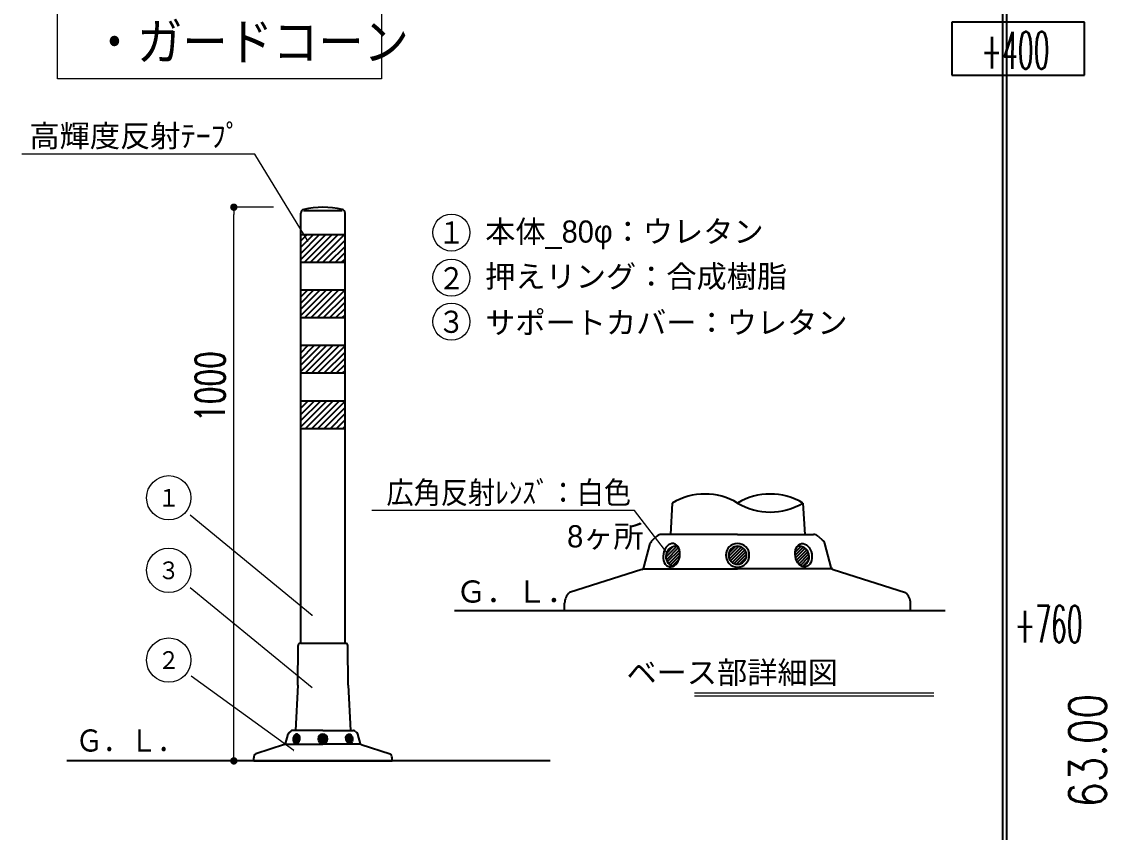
# Model space of a CAD drawing. Header units: millimetres. Extents: x 3721 to 423725, y 3529 to 115772.
# Drawn here: x 6027 to 20724, y 59407 to 70387 of the extents above; entities that cross this region are included whole.
import ezdxf
from ezdxf.enums import TextEntityAlignment as Align

# ---------------------------------------------------------------- set-up
doc = ezdxf.new("R2010")
doc.units = ezdxf.units.MM
doc.header["$LTSCALE"] = 0.2
doc.header["$PDMODE"] = 1
doc.layers.get('Defpoints').update_dxf_attribs({"color": 40})
for name, color, linetype in [('0-1', 7, 'Continuous'), ('92 設備記述', 3, 'Continuous'), ('外形線', 7, 'Continuous'), ('細線', 4, 'Continuous')]:
    doc.layers.add(name, color=color, linetype=linetype)
doc.layers.add('A_寸法', color=1, linetype='Continuous', lineweight=9, true_color=0xff0000)
doc.layers.add('改修記述', color=1, linetype='Continuous', lineweight=9, true_color=0xff0000)
doc.styles.add('Dim', font='simplex.shx', dxfattribs={"width": 0.7, "bigfont": 'extfont2.shx'})
doc.styles.get("Standard").update_dxf_attribs({"font": 'simplex.shx', "width": 0.8, "height": 700, "bigfont": 'extfont2.shx'})
doc.styles.add('Standard-A', font='romans.shx', dxfattribs={"bigfont": 'extfont2.shx'})
doc.styles.add('スタイル1', font='MS PGothic.ttf')
doc.dimstyles.new('1-200', dxfattribs={"dimscale": 200, "dimtxt": 3, "dimasz": 1, "dimexe": 1, "dimexo": 1, "dimgap": 1, "dimtad": 1, "dimdec": 0, "dimtxsty": 'Dim', "dimblk": 'DOT', "dimcen": 2.5, "dimadec": 0, "dimazin": 0, "dimtfac": 1, "dimtdec": 0, "dimtix": 1, "dimtmove": 2, "dimatfit": 3, "dimldrblk": '引出線', "dimfxl": 1, "dimlwd": -1, "dimlwe": -1, "dimarcsym": 0})
doc.dimstyles.new('SUNPOLE', dxfattribs={"dimtxt": 4, "dimasz": 3, "dimexe": 1, "dimexo": 1, "dimgap": 1, "dimtad": 3, "dimdec": 3, "dimdsep": 46, "dimtxsty": 'Standard', "dimblk1": 'OPEN', "dimblk2": 'OPEN', "dimsah": 1, "dimcen": 0, "dimclrd": 256, "dimclre": 256, "dimclrt": 256, "dimadec": 3, "dimazin": 2, "dimtfac": 1, "dimtdec": 3, "dimtmove": 0, "dimatfit": 3, "dimldrblk": 'OPEN', "dimfxl": 1, "dimtolj": 1, "dimlwd": -1, "dimlwe": -1, "dimarcsym": 0})
pattern_1 = [(45, (1205.920936025126, 54183.80866212723), (-42.09495056751165, 42.09495056751164), [])]

# ---------------------------------------------------------------- blocks, each defined once
blk = doc.blocks.new('_OPEN')
at = {"color": 0, "linetype": 'ByBlock', "ltscale": 10}
for p, q in [((-1, 0.1666666666666667), (0, 0)), ((0, 0), (-1, -0.1666666666666667)), ((0, 0), (-1, 0))]:
    blk.add_line(p, q, dxfattribs=at)
blk = doc.blocks.new('DOT')
at = {"color": 0, "linetype": 'ByBlock'}
blk.add_line((-0.1643275156578738, 0), (-1, 0), dxfattribs=at)
at = {"color": 0, "linetype": 'ByBlock', "const_width": 0.163}
blk.add_lwpolyline([(-0.08150000000000546, 0, 1), (0.08150000000000546, 0, 1)], format="xyb", close=True, dxfattribs=at)
blk = doc.blocks.new('_DotSmall')
at = {"color": 0, "linetype": 'ByBlock', "const_width": 0.5}
blk.add_lwpolyline([(-0.0625, 0, 1), (0.0625, 0, 1)], format="xyb", close=True, dxfattribs=at)
blk = doc.blocks.new('_Dot')
at = {"color": 0, "linetype": 'ByBlock', "lineweight": -2}
blk.add_line((-0.5, 0), (-1, 0), dxfattribs=at)
at = {"color": 0, "linetype": 'ByBlock', "const_width": 0.5}
blk.add_lwpolyline([(-0.25, 0, 1), (0.25, 0, 1)], format="xyb", close=True, dxfattribs=at)
blk = doc.blocks.new('*D180')
at = {"layer": 'A_寸法', "color": 0, "transparency": 16777216}
for p, q in [((9440.724158582325, 67873.953172486), (8901.527595873351, 67873.953172486)), ((8901.527595873353, 60473.95317248544), (8901.527595873351, 67773.953172486)), ((9440.724158582332, 60373.95317248544), (8901.527595873353, 60373.95317248544))]:
    blk.add_line(p, q, dxfattribs=at)
at = {"layer": 'Defpoints', "color": 0, "transparency": 16777216}
for p in [(8901.527595873351, 67873.953172486), (9440.724158582325, 67873.953172486), (9440.724158582332, 60373.95317248544)]:
    blk.add_point(p, dxfattribs=at)
at = {"layer": 'A_寸法', "color": 0, "transparency": 16777216, "xscale": 100, "yscale": 100, "zscale": 100}
for p, rotation in [((8901.527595873351, 67873.953172486), 90), ((8901.527595873353, 60373.95317248544), 270)]:
    blk.add_blockref('_Dot', p, dxfattribs=dict(at, rotation=rotation))
at = {"layer": 'A_寸法', "color": 0, "transparency": 16777216, "insert": (8581.527595873364, 65444.32628416469), "char_height": 400, "attachment_point": 5, "rotation": 90, "style": 'Dim'}
blk.add_mtext('1000', dxfattribs=at)
blk = doc.blocks.new('引出線')
at = {"color": 0, "linetype": 'ByBlock'}
for points in [[(0, 0), (-1.959641798955204, -0.3997549496726833)], [(-1, 0), (0, 0)]]:
    blk.add_lwpolyline(points, dxfattribs=at)

msp = doc.modelspace()

# ---------------------------------------------------------------- hatches: boundary and pattern name
at = {"layer": '細線'}
h = msp.add_hatch(dxfattribs=at)
h.set_pattern_fill('ANSI31', color=256, scale=18.75, style=0)
h.set_pattern_definition(pattern_1)
h.paths.add_polyline_path([(10108.62587722782, 67498.95317248598), (9808.625877227823, 67498.95317248598), (9808.625877227823, 67123.95317248598), (10108.62587722782, 67123.95317248598)])
h.paths.add_polyline_path([(10408.62587722782, 67498.95317248598), (10108.62587722782, 67498.95317248598), (10108.62587722782, 67123.95317248598), (10408.62587722782, 67123.95317248598)])
h = msp.add_hatch(dxfattribs=at)
h.set_pattern_fill('ANSI31', color=256, scale=18.75, style=0)
h.set_pattern_definition(pattern_1)
h.paths.add_polyline_path([(10108.62587722782, 66748.95317248598), (9808.625877227823, 66748.95317248598), (9808.625877227823, 66373.95317248598), (10108.62587722782, 66373.95317248598)])
h.paths.add_polyline_path([(10408.62587722782, 66748.95317248598), (10108.62587722782, 66748.95317248598), (10108.62587722782, 66373.95317248598), (10408.62587722782, 66373.95317248598)])
h = msp.add_hatch(dxfattribs=at)
h.set_pattern_fill('ANSI31', color=256, scale=18.75, style=0)
h.set_pattern_definition(pattern_1)
h.paths.add_polyline_path([(10108.62587722782, 65998.95317248598), (9808.625877227823, 65998.95317248598), (9808.625877227823, 65623.95317248598), (10108.62587722782, 65623.95317248598)])
h.paths.add_polyline_path([(10408.62587722782, 65998.95317248598), (10108.62587722782, 65998.95317248598), (10108.62587722782, 65623.95317248598), (10408.62587722782, 65623.95317248598)])
h = msp.add_hatch(dxfattribs=at)
h.set_pattern_fill('ANSI31', color=256, scale=18.75, style=0)
h.set_pattern_definition([(45, (1205.920936025126, 53433.80866212723), (-42.09495056751165, 42.09495056751164), [])])
h.paths.add_polyline_path([(10108.62587722782, 65248.95317248598), (9808.625877227823, 65248.95317248598), (9808.625877227823, 64873.95317248598), (10108.62587722782, 64873.95317248598)])
h.paths.add_polyline_path([(10408.62587722782, 65248.95317248598), (10108.62587722782, 65248.95317248598), (10108.62587722782, 64873.95317248598), (10408.62587722782, 64873.95317248598)])
h = msp.add_hatch(dxfattribs=at)
h.set_pattern_fill('ANSI31', color=256, scale=9.375)
h.set_pattern_definition([(45, (2735.611051093772, 55576.06053352686), (-21.04747528375583, 21.04747528375582), [])])
edge = h.paths.add_edge_path()
edge.add_ellipse((14832.9346177366, 63159.91093056643), major_axis=(27.67517828338112, 156.9537354532184), ratio=0.7071067811865127, start_angle=202.6298427735379, end_angle=327.5091733166254)
edge.add_arc((14898.08863623411, 63141.02728798905), 141.8803456339812, 82.79055213627792, 250.2280671467717)
h.paths.add_polyline_path([(15727.42457784347, 63281.78593056643, 1), (15727.42457784362, 63038.03593056643)])
h.paths.add_polyline_path([(15727.42457784347, 63281.78593056643), (15727.42457784362, 63038.03593056643, 1)])
edge = h.paths.add_edge_path()
edge.add_ellipse((16621.91453795036, 63159.91093056643), major_axis=(-27.67517828338112, 156.9537354532184), ratio=0.7071067811865127, start_angle=32.49082668337419, end_angle=157.3701572264614)
edge.add_arc((16556.76051945284, 63141.02728798905), 141.8803456339812, 289.7719328532294, 457.20944786372)
h = msp.add_hatch(dxfattribs=at)
h.set_pattern_fill('ANSI31', color=256, scale=3.75)
h.set_pattern_definition([(45, (4911.900466527884, 57640.41301293232), (-8.418990113502332, 8.418990113502328), [])])
edge = h.paths.add_edge_path()
edge.add_ellipse((9750.829893185015, 60673.95317174838), major_axis=(11.07007131335245, 62.78149418128737), ratio=0.7071067811865124, start_angle=202.6298427735379, end_angle=327.5091733166254)
edge.add_arc((9776.891500584134, 60666.39971471698), 56.75213825359247, 82.79055213627792, 250.2280671467717)
h.paths.add_polyline_path([(10108.62587722782, 60722.70317174838, 1), (10108.62587722782, 60625.20317174782)])
h.paths.add_polyline_path([(10108.62587722782, 60722.70317174838), (10108.62587722782, 60625.20317174782, 1)])
edge = h.paths.add_edge_path()
edge.add_ellipse((10466.42186127063, 60673.95317174838), major_axis=(-11.07007131335245, 62.78149418128737), ratio=0.7071067811865124, start_angle=32.49082668337419, end_angle=157.3701572264614)
edge.add_arc((10440.36025387151, 60666.39971471698), 56.75213825359246, 289.7719328532294, 457.20944786372)

# ---------------------------------------------------------------- linework, layer by layer
at = {"layer": '0-1', "color": 8}
msp.add_line((19324.47670860786, 37712.1787763692), (19324.47670860786, 89712.1789763692), dxfattribs=at)
at = {"layer": '0-1', "color": 8, "linetype": 'Continuous'}
for p, q in [((19374.47670860786, 37662.1787763692), (19374.47670860786, 89762.1789763692)), ((18630.99814819137, 70380.2843763692), (18630.99814819137, 69660.2841763692)), ((20430.99814819137, 70380.2843763692), (18630.99814819137, 70380.2843763692)), ((20430.99814819137, 69660.2841763692), (20430.99814819137, 70380.2843763692)), ((18630.99814819137, 69660.2841763692), (20430.99814819137, 69660.2841763692))]:
    msp.add_line(p, q, dxfattribs=at)
at = {"layer": '外形線'}
for p, q in [((9808.625877227823, 61969.20317248544), (9808.625877227823, 67792.50480034156)), ((9846.125877227823, 67830.18376236064), (10371.12587722782, 67830.18376236064)), ((10408.62587722782, 61969.20317248544), (10408.62587722782, 67792.50480034156)), ((10408.62587722782, 67498.953172486), (9808.625877227823, 67498.953172486)), ((10408.62587722782, 67123.953172486), (9808.625877227823, 67123.953172486)), ((10408.62587722782, 66748.953172486), (9808.625877227823, 66748.953172486)), ((10408.62587722782, 66373.953172486), (9808.625877227823, 66373.953172486)), ((10408.62587722782, 65998.953172486), (9808.625877227823, 65998.953172486)), ((10408.62587722782, 65623.953172486), (9808.625877227823, 65623.953172486)), ((10408.62587722782, 65248.953172486), (9808.625877227823, 65248.953172486)), ((10408.62587722782, 64873.953172486), (9808.625877227823, 64873.953172486)), ((14842.53512745829, 63866.79027586156), (14817.49810725528, 63441.16093241046)), ((16612.31402822881, 63866.79027586156), (16637.35104843181, 63441.16093241046)), ((14635.68933665127, 63418.52482894319), (14574.87570709044, 63366.28399946238)), ((15727.42457784362, 63441.16093241046), (14696.77842094566, 63441.16093241046)), ((15727.42457784362, 63441.16093241046), (16758.07073474157, 63441.16093241046)), ((16819.15981903568, 63418.52482894319), (16879.97344859679, 63366.28399946238)), ((14458.27895878193, 62994.25973272952), (14545.40924516998, 63319.43438840802)), ((16996.57019690516, 62994.25973272952), (16909.4399105171, 63319.43438840802)), ((14430.36753120039, 62967.39796471964), (13451.14000290654, 62653.63211996281)), ((14448.06031459829, 62976.94574811575), (15727.42457784362, 62976.94574811575)), ((17006.78884108866, 62976.94574811575), (15727.42457784362, 62976.94574811575)), ((17024.48162448684, 62967.39796471964), (18003.70915278055, 62653.63211996281)), ((13383.67457784362, 62409.91093241019), (13383.67457784362, 62509.59063003804)), ((18071.17457784343, 62409.91093241048), (18071.17457784343, 62509.59063003833)), ((11892.65750156979, 62409.91093241046), (18539.92457784362, 62409.91093241046)), ((13383.67457784362, 62409.91093241046), (18071.17457784362, 62409.91093241046)), ((9767.3758772281, 61399.203172486), (9770.905298508522, 61935.67520715417)), ((9804.654568139376, 61969.20317248544), (10412.37587722782, 61969.20317248544)), ((10108.62587722782, 61969.20317248544), (10412.37587722782, 61969.20317248544)), ((10449.87587722782, 61399.203172486), (10446.34645594712, 61935.67520715417)), ((9767.3758772281, 61399.203172486), (9734.863790710457, 60786.453172486)), ((10449.87587722782, 61399.203172486), (10482.38796374547, 60786.453172486)), ((9600.967629603205, 60607.69269261351), (9635.819744158536, 60737.7625548848)), ((9671.931780751052, 60777.39873109842), (9647.60632892661, 60756.50239930666)), ((10108.62587722782, 60786.45317248544), (9696.367414468528, 60786.45317248544)), ((10108.62587722782, 60786.45317248544), (10520.88433998683, 60786.45317248544)), ((10545.31997370487, 60777.39873109842), (10569.64542552904, 60756.50239930666)), ((10616.28412485244, 60607.69269261351), (10581.43201029739, 60737.7625548848)), ((9589.803058570535, 60596.9479854091), (9198.112047252995, 60471.4416475066)), ((9596.880171929864, 60600.76709876778), (10108.62587722782, 60600.76709876778)), ((10620.37158252607, 60600.76709876778), (10108.62587722782, 60600.76709876778)), ((10627.44869588511, 60596.9479854091), (11019.13970720265, 60471.4416475066)), ((9171.125877227823, 60373.95317248544), (9171.125877227823, 60413.8250515367)), ((11046.12587722782, 60373.95317248544), (11046.12587722782, 60413.8250515367)), ((13190.11117189396, 60373.953172486), (6639.237625297348, 60373.953172486)), ((9171.125877227823, 60373.953172486), (11046.12587722782, 60373.953172486))]:
    msp.add_line(p, q, dxfattribs=at)
for centre, radius, start, end in [((9861.1258772281, 67792.50480034156), 52.5, 103.34236379691, 180), ((10108.62587722782, 66748.953172486), 1125, 76.65763620309004, 103.34236379691), ((10356.12587722782, 67792.50480034156), 52.5, 0, 76.65763620309004), ((14635.96479138455, 63295.17010292965), 93.75, 130.6636203561643, 164.9999999998311), ((14696.77842094566, 63347.41093241046), 93.75, 90, 130.6636203561643), ((16758.07073474157, 63347.41093241046), 93.75, 49.33637964383572, 90), ((16818.88436430239, 63295.17010292965), 93.75, 15.00000000016892, 49.33637964383572), ((14898.08863623411, 63141.02728798907), 141.8803456339809, 82.79055213671236, 250.2280671471048), ((15727.42457784362, 63159.91093056645), 159.3749998140731, 90, 270), ((15727.42457784362, 63159.91093056645), 121.875, 90, 270), ((15727.42457784362, 63159.91093056645), 159.3749998140731, 270, 90), ((15727.42457784362, 63159.91093056645), 121.875, 270, 90), ((16556.76051945284, 63141.02728798907), 141.8803456339809, 289.7719328528952, 97.20944786328764), ((14422.0567402961, 63003.96544692093), 37.5, 282.804265313025, 344.9999999998311), ((17032.79241539098, 63003.96544692093), 37.5, 195.0000000001689, 257.1957346869749), ((13571.17457784362, 62509.59063003804), 187.5, 129.8055710922799, 180), ((17883.67457784343, 62509.59063003833), 187.5, 0, 50.19442890772007), ((9804.654568139376, 61935.453172486), 33.75, 90, 179.6230595202054), ((10412.59718631627, 61935.453172486), 33.75, 0.3769404797945991, 90), ((10412.59718631627, 61935.453172486), 33.75, 0.3769404797945991, 90), ((9672.041962644085, 60728.05684069311), 37.5, 130.6636203561651, 165.0000000000325), ((9696.367414468528, 60748.95317248544), 37.5, 90, 130.6636203561651), ((9776.891500584134, 60666.39971471699), 56.75213825359234, 82.79055213628875, 250.2280671471025), ((10108.62587722782, 60673.95317174839), 63.74999992562925, 90, 270), ((10108.62587722782, 60673.95317174839), 48.75, 90, 270), ((10108.62587722782, 60673.95317174839), 63.74999992562925, 270, 90), ((10108.62587722782, 60673.95317174839), 48.75, 270, 90), ((10440.36025387151, 60666.39971471699), 56.75213825359234, 289.7719328528975, 97.20944786371126), ((10520.88433998683, 60748.95317248544), 37.5, 49.33637964383497, 90), ((10545.20979181128, 60728.05684069311), 37.5, 14.99999999996748, 49.33637964383497), ((9586.47874220871, 60611.57497828985), 15, 282.8042653126196, 345.0000000000325), ((10630.77301224666, 60611.57497828985), 15, 194.9999999999675, 257.1957346873804), ((9246.125877227823, 60413.8250515367), 75, 129.8055710922785, 180), ((10971.12587722782, 60413.8250515367), 75, 0, 50.19442890772147)]:
    msp.add_arc(centre, radius, start, end, dxfattribs=at)
at = {"layer": '外形線', "extrusion": (0, 0, -1)}
for centre, major_axis, ratio in [((14832.9346177366, 63159.91093056645), (27.6751782833811, 156.9537354532183), 0.7071067811865127), ((9750.829893185015, 60673.95317174839), (11.07007131335244, 62.78149418128734), 0.7071067811865126)]:
    msp.add_ellipse(centre, major_axis=major_axis, ratio=ratio, dxfattribs=at)
at = {"layer": '外形線'}
for centre, major_axis, ratio in [((16621.91453795036, 63159.91093056645), (-27.6751782833811, 156.9537354532183), 0.7071067811865127), ((10466.42186127063, 60673.95317174839), (-11.07007131335244, 62.78149418128734), 0.7071067811865126)]:
    msp.add_ellipse(centre, major_axis=major_axis, ratio=ratio, dxfattribs=at)
at = {"layer": '改修記述'}
for p, q in [((15145.3000418187, 61294.50730249407), (18385.12466294145, 61294.50730249407)), ((15145.3000418187, 61257.00730249407), (18385.12466294145, 61257.00730249407))]:
    msp.add_line(p, q, dxfattribs=at)
msp.add_lwpolyline([(6510.962700075252, 70552.48682037322), (10904.31739660191, 70552.48682037322), (10904.31739660191, 69613.33308441984), (6510.962700075252, 69613.33308441984)], close=True, dxfattribs=at)
for points in [[(9910.515661118465, 67408.11521348757), (9187.100935732014, 68593.86955744206), (6026.527845579833, 68593.86955744206)], [(14783.68999819051, 63178.88695929921), (14328.63061678148, 63767.77563307364), (10769.4627680511, 63767.77563307364)]]:
    msp.add_lwpolyline(points, dxfattribs=at)
for centre, radius in [((11849.71352571491, 67530.57148058488), 250.9810473603183), ((11849.71352571491, 66919.90557067058), 250.9810473603183), ((11849.71352571491, 66323.71028366158), 250.9810473603183), ((8019.066178815068, 63938.68639655048), 300), ((8019.066178815068, 62955.67071861486), 300), ((8019.066178815068, 61740.07892501327), 300)]:
    msp.add_circle(centre, radius, dxfattribs=at)
at = {"layer": '細線'}
for centre, radius, start, end in [((15284.97985265081, 63124.62076108954), 864.0445147721783, 59.1986955946442, 120.8013044053558), ((16169.86930303614, 63124.62076108954), 864.0445147721608, 59.1986955946442, 120.8013044053558), ((16169.86930303614, 64608.95979063414), 864.0445147723183, 239.1986955946442, 300.8013044053558)]:
    msp.add_arc(centre, radius, start, end, dxfattribs=at)

# ---------------------------------------------------------------- block references
at = {"layer": '改修記述', "xscale": 3, "yscale": 3, "zscale": 3}
for name, p, rotation in [('_OPEN', (10033.79199038865, 67871.46147507438), 311.3410317795747), ('_DotSmall', (9910.515661118465, 67408.11521348757), 317.7435293811868), ('_DotSmall', (14783.68999819051, 63178.88695929921), 307.6947913309435)]:
    msp.add_blockref(name, p, dxfattribs=dict(at, rotation=rotation))

# ---------------------------------------------------------------- texts
at = {"layer": '0-1', "color": 8, "width": 0.5}
for s, p in [('+400', (19032.43814819132, 69751.2523763692)), ('+760', (19481.66010860784, 61978.6453763692))]:
    msp.add_text(s, height=500, rotation=359.8399999999994, dxfattribs=at).set_placement(p)
at = {"layer": '92 設備記述', "color": 8, "style": 'Standard-A', "width": 0.8}
msp.add_text('隣地境界線\u300063.00', height=500, rotation=90, dxfattribs=at).set_placement((20720.89914802159, 57103.69037039971))
at = {"layer": '改修記述', "style": 'スタイル1', "width": 0.9}
msp.add_text('・ガードコーン', height=500, dxfattribs=at).set_placement((6976.084195690673, 70116.48139939757), align=Align.MIDDLE_LEFT)
at = {"layer": '改修記述', "style": 'スタイル1'}
for s, p in [('高輝度反射ﾃｰﾌﾟ', (6131.964572095647, 68690.06785187643)), ('本体_80φ：ウレタン', (12307.19095941913, 67394.15173934531)), ('押えリング：合成樹脂', (12307.19095941913, 66786.42212875505)), ('サポートカバー：ウレタン', (12307.19095941913, 66161.07753386992)), ('8ヶ所', (13417.80432191602, 63266.34475404551))]:
    msp.add_text(s, height=300, dxfattribs=at).set_placement(p)
at = {"layer": '改修記述', "style": 'スタイル1', "width": 0.9}
for s, height, p in [('１', 300, (11849.71352571491, 67530.57148058488)), ('２', 300, (11849.71352571491, 66912.05012487104)), ('３', 300, (11849.71352571491, 66321.82908078624)), ('１', 240, (8019.066178815068, 63938.68639655048)), ('３', 240, (8019.066178815068, 62955.67071861486)), ('２', 240, (8019.066178815068, 61740.07892501327))]:
    msp.add_text(s, height=height, dxfattribs=at).set_placement(p, align=Align.MIDDLE_CENTER)
msp.add_text('広角反射ﾚﾝｽﾞ：白色', height=300, dxfattribs=at).set_placement((10969.67983399612, 63859.01792660604))
at = {"layer": '改修記述', "style": 'スタイル1'}
for s, p in [('Ｇ．Ｌ．', (11912.96210983436, 62428.66093241046)), ('ベース部詳細図', (14221.88017895835, 61332.00730249407))]:
    msp.add_text(s, height=300, dxfattribs=at).set_placement(p, align=Align.BOTTOM_LEFT)
at = {"layer": '改修記述', "style": 'スタイル1', "width": 0.9}
msp.add_text('Ｇ．Ｌ．', height=300, dxfattribs=at).set_placement((6757.085888399, 60410.64488889156), align=Align.BOTTOM_LEFT)

# ---------------------------------------------------------------- dimensions: what is measured, and where the dimension line sits
at = {"layer": 'A_寸法', "color": 8}
dim = msp.add_linear_dim(base=(8901.527595873351, 67873.953172486), p1=(9440.724158582329, 60373.95317248541), p2=(9440.724158582321, 67873.95317248597), angle=90, text='1000', dimstyle='1-200', override={"dimtxt": 2, "dimasz": 0.5, "dimexe": 0, "dimexo": 0, "dimgap": 0.6}, dxfattribs=at)
dim.commit()
dim.dimension.update_dxf_attribs({"geometry": '*D180', "text_midpoint": (8581.527595873364, 65444.32628416469), "dimtype": 160})

# ---------------------------------------------------------------- leaders
at = {"layer": '改修記述'}
for points in [[(9964.687010007168, 62345.67198586623), (8309.216620987936, 63701.12015124848)], [(9964.687010007168, 61362.65630793115), (8309.216620987936, 62718.10447331341)], [(9713.036748568156, 60515.6098858974), (8322.981803889852, 61520.39667075602)]]:
    msp.add_leader(points, dimstyle='SUNPOLE', override={"dimldrblk": 'DOT'}, dxfattribs=at)

doc.saveas('drawing.dxf')
